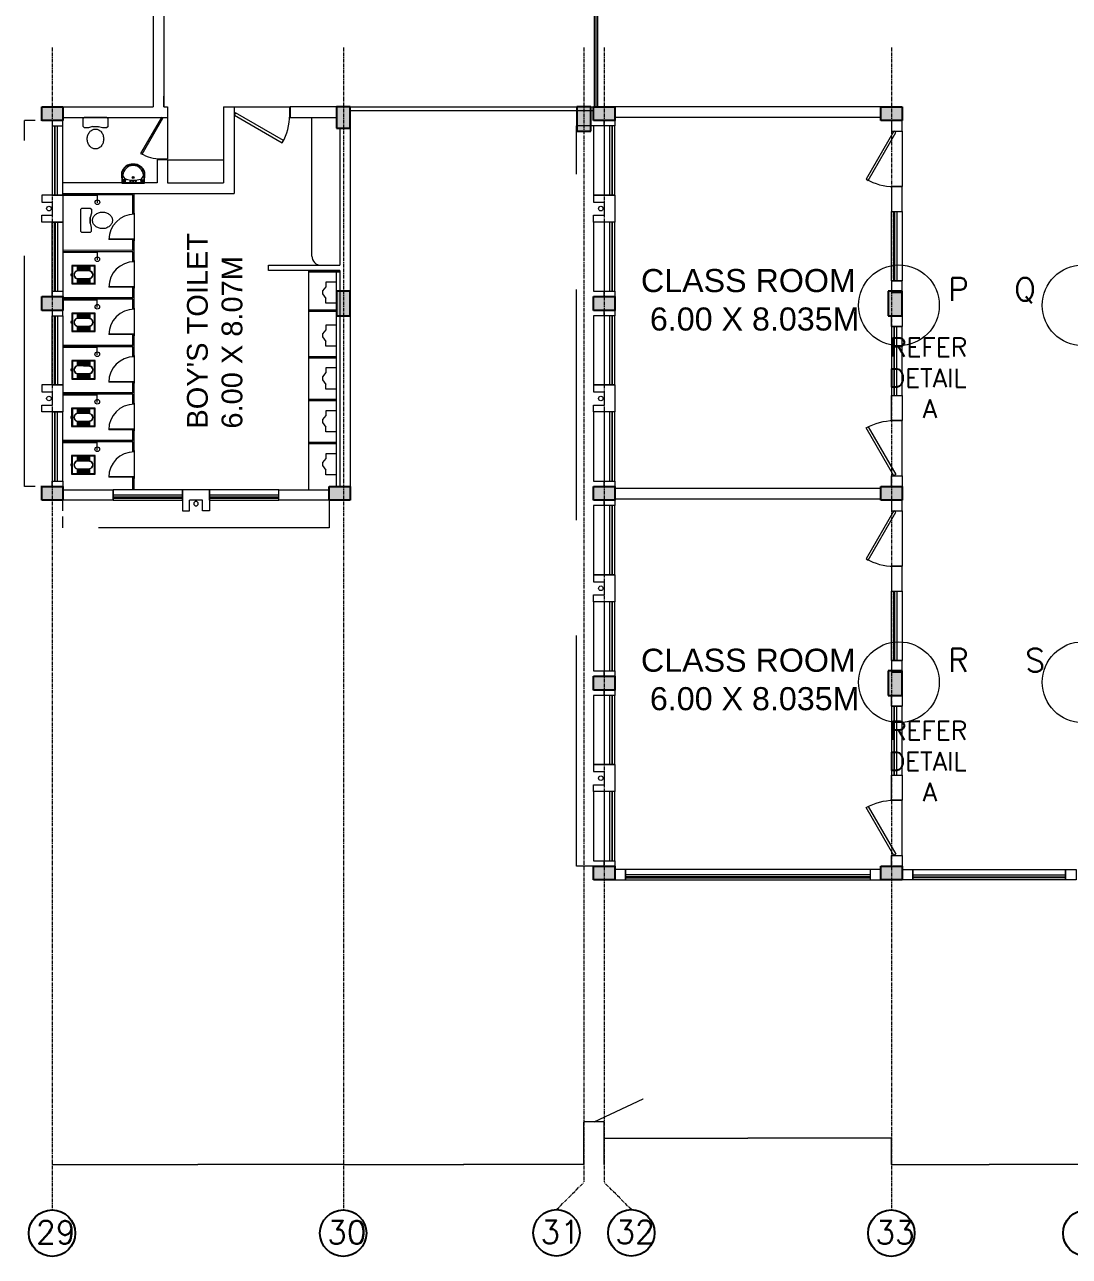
# Model space of a CAD drawing. Header units: inches. Extents: x 719368 to 6315912, y -2624014 to 446967.
# Drawn here: x 6113217 to 6135865, y -2497100 to -2470401 of the extents above; entities that cross this region are included whole.
import ezdxf
from ezdxf.lldxf.tags import DXFTag

# ---------------------------------------------------------------- set-up
doc = ezdxf.new("R2010")
doc.units = ezdxf.units.IN
doc.header["$LTSCALE"] = 20
doc.header["$MEASUREMENT"] = 0
doc.header["$PDMODE"] = 3
for name, pattern in [('CENTER', [2, 1.25, -0.25, 0.25, -0.25]), ('CENTER2', [1.125, 0.75, -0.125, 0.125, -0.125]), ('DASHED2', [0.375, 0.25, -0.125])]:
    doc.linetypes.add(name, pattern=pattern)
doc.layers.get('0').update_dxf_attribs({"color": 51, "lineweight": 30})
doc.layers.get('Defpoints').update_dxf_attribs({"lineweight": 25})
for name, color, linetype, lineweight in [('CLL LEV.', 252, 'Continuous', 18), ('COLUMN', 2, 'Continuous', 25), ('CUBICAL TOILET', 160, 'Continuous', 9), ('DIM', 7, 'Continuous', 13), ('DOOR', 43, 'Continuous', 13), ('FIXTURE', 15, 'DASHDOT', 9), ('Furniture', 13, 'Continuous', 13), ('GRID', 202, 'CENTER', 5), ('PROJ.', 30, 'DASHED2', 13), ('Railing', 34, 'Continuous', 20), ('Text', 7, 'Continuous', 15), ('Ventilator', 6, 'DASHED', 20), ('WALL', 1, 'Continuous', 18), ('window', 71, 'Continuous', 18), ('Window-Wall', 7, 'Continuous', 20)]:
    doc.layers.add(name, color=color, linetype=linetype, lineweight=lineweight)
doc.layers.add('expension joint', color=248, linetype='Continuous')
doc.layers.add('grid text', color=140, linetype='Continuous')
doc.styles.add('L120', font='simplex.shx', dxfattribs={"height": 1})
doc.styles.add('Tabrej', font='romans.shx')
tags = doc.linetypes.add('DASHDOT', pattern=[1, 0.5, -0.25, 0, -0.25]).pattern_tags.tags
tags[10:11] = [DXFTag(74, 4), DXFTag(75, 0), DXFTag(340, '0'), DXFTag(46, 1.0), DXFTag(50, 0.0), DXFTag(44, 0.0), DXFTag(45, 0.0)]
tags[8:9] = [DXFTag(74, 4), DXFTag(75, 0), DXFTag(340, '0'), DXFTag(46, 1.0), DXFTag(50, 0.0), DXFTag(44, 0.0), DXFTag(45, 0.0)]
tags[6:7] = [DXFTag(74, 4), DXFTag(75, 0), DXFTag(340, '0'), DXFTag(46, 1.0), DXFTag(50, 0.0), DXFTag(44, 0.0), DXFTag(45, 0.0)]
tags[4:5] = [DXFTag(74, 4), DXFTag(75, 0), DXFTag(340, '0'), DXFTag(46, 1.0), DXFTag(50, 0.0), DXFTag(44, 0.0), DXFTag(45, 0.0)]
tags = doc.linetypes.add('DASHED', pattern=[0.75, 0.5, -0.25]).pattern_tags.tags
tags[6:7] = [DXFTag(74, 4), DXFTag(75, 0), DXFTag(340, '0'), DXFTag(46, 1.0), DXFTag(50, 0.0), DXFTag(44, 0.0), DXFTag(45, 0.0)]
tags[4:5] = [DXFTag(74, 4), DXFTag(75, 0), DXFTag(340, '0'), DXFTag(46, 1.0), DXFTag(50, 0.0), DXFTag(44, 0.0), DXFTag(45, 0.0)]
doc.dimstyles.new('DIM', dxfattribs={"dimtxt": 0.8, "dimasz": 0.4, "dimexe": 0.18, "dimexo": 0.0625, "dimgap": 0.1, "dimtad": 0, "dimdec": 3, "dimzin": 0, "dimdsep": 46, "dimtxsty": 'Tabrej', "dimcen": 0, "dimclrd": 251, "dimclre": 256, "dimclrt": 7, "dimadec": 0, "dimazin": 0, "dimtfac": 1, "dimtdec": 3, "dimtofl": 0, "dimtmove": 0, "dimatfit": 3, "dimfxl": 0, "dimtolj": 1, "dimtzin": 0, "dimlwd": -1, "dimlwe": -1, "dimarcsym": 0})

# ---------------------------------------------------------------- blocks, each defined once
blk = doc.blocks.new('VENTILATOR')
at = {"layer": 'Ventilator', "ltscale": 0.02}
for p, q in [((-0.180000000000291, -1.5), (-0.180000000000291, 0)), ((-0.1649999999990541, 0), (-0.1649999999990541, -1.5))]:
    blk.add_line(p, q, dxfattribs=at)
at = {"layer": 'Window-Wall'}
for p, q in [((-0.2299999999995634, 0), (0, 0)), ((-0.2299999999995634, -1.5), (-0.2299999999995634, 0)), ((-0.1149999999997817, 0), (-0.1149999999997817, -1.5)), ((0, 0), (0, -1.5)), ((-0.2299999999995634, -1.5), (0, -1.5))]:
    blk.add_line(p, q, dxfattribs=at)
blk = doc.blocks.new('C3')
at = {"layer": 'COLUMN'}
h = blk.add_hatch(color=7, dxfattribs=at)
h.dxf.hatch_style = 1
h.paths.add_polyline_path([(0.2999999999992724, 0), (0, 0), (0, -0.5299999999999727), (0.2999999999992724, -0.5299999999999727)])
for p, q in [((0, 0), (0, -0.5299999999999727)), ((0.2999999999992724, 0), (0, 0)), ((0.2999999999992724, -0.5299999999999727), (0.2999999999992724, 0)), ((0, -0.5299999999999727), (0.2999999999992724, -0.5299999999999727))]:
    blk.add_line(p, q, dxfattribs=at)
blk = doc.blocks.new('CU')
at = {"layer": 'WALL', "linetype": 'CENTER2'}
h = blk.add_hatch(color=256, dxfattribs=at)
h.dxf.hatch_style = 1
h.paths.add_polyline_path([(0, 0.0350000000000001), (0, -0.2650000000000004), (0.4600000000000364, -0.2650000000000004), (0.4600000000000364, 0.035)])
at = {"layer": 'COLUMN', "linetype": 'CENTER2'}
blk.add_lwpolyline([(0, 0.0350000000000001), (0, -0.2650000000000004), (0.4600000000000364, -0.2650000000000004), (0.4600000000000364, 0.035), (0, 0.0350000000000001)], dxfattribs=at)
blk = doc.blocks.new('1.5 M Window')
at = {"layer": 'CLL LEV.'}
for p, q in [((-0.2299999999995634, 0), (-0.4599999999991269, 0)), ((-0.4599999999991269, 0), (-0.4599999999991269, -1.5)), ((-0.4599999999991269, -1.5), (-0.2299999999995634, -1.5))]:
    blk.add_line(p, q, dxfattribs=at)
at = {"layer": 'window'}
for p, q in [((-0.0650000000005093, 0), (-0.0650000000005093, -1.5)), ((-0.0499999999992724, -1.5), (-0.0499999999992724, 0))]:
    blk.add_line(p, q, dxfattribs=at)
at = {"layer": 'Window-Wall'}
for p, q in [((0, 0), (-0.2299999999995634, 0)), ((-0.2299999999995634, 0), (-0.2299999999995634, -1.5)), ((-0.1149999999997817, 0), (-0.1149999999997817, -1.5)), ((0, -1.5), (0, 0)), ((-0.2299999999995634, -1.5), (0, -1.5))]:
    blk.add_line(p, q, dxfattribs=at)
blk = doc.blocks.new('New Shaft')
at = {"layer": 'FIXTURE'}
blk.add_circle((0.3274999999975989, -0.3024592772420078), 0.05, dxfattribs=at)
at = {"layer": 'WALL'}
for p, q in [((0.0349999999925785, 0), (0.6199999999971624, 0)), ((0.0349999999907595, -4.547e-13), (0.0349999999907595, -0.4599999999995817)), ((0.1849999999903957, -0.4600000000000364), (0.1849999999903957, -0.2300000000000182)), ((0.1849999999903957, -0.2299999999991655), (0.4699999999993452, -0.2299999999991087)), ((0.4699999999993452, -0.4599999999999796), (0.4699999999993452, -0.2299999999999613)), ((0.6199999999971624, -8.527e-13), (0.6199999999953434, -0.4600000000008322)), ((0.0349999999907595, -0.4599999999991269), (0.1849999999922147, -0.4599999999991269)), ((0.6199999999989814, -0.4599999999999796), (0.4699999999975262, -0.4599999999999796))]:
    blk.add_line(p, q, dxfattribs=at)
blk = doc.blocks.new('*U81')
for p, q in [((0, 0), (0, 5.999999999999999)), ((40, -1.474376176702208e-14), (40, 5.999999999999984))]:
    blk.add_line(p, q)
blk.add_lwpolyline([(0, 8.881784197001252e-16), (34.64101615137753, -20.00000000000001), (35.51601615137753, -18.48445554337724), (0.875, 1.515544456622766)], close=True)
blk.add_arc((0, 0), 40, 330.0000000000001, 359.9999999999999)
blk = doc.blocks.new('New Doors')
at = {"layer": 'DOOR'}
blk.add_line((0, 0.1799072477216317), (1.199381651477543, 0.1799072477216312), dxfattribs=at)
at = {"layer": 'DOOR', "xscale": 0.0299845412869386, "yscale": 0.0299845412869386, "zscale": 0.0299845412869386}
blk.add_blockref('*U81', (0, 0), dxfattribs=at)
blk = doc.blocks.new('Urinal 1')
for p, q in [((0, 9), (9, 9)), ((0, 9), (0, -9)), ((9, 9), (9, 5)), ((12, 1), (9, 5)), ((12, -1.5), (12, 1)), ((0, -9), (9, -9)), ((9, -5), (12, -1.5)), ((9, -9), (9, -5))]:
    blk.add_line(p, q)
blk = doc.blocks.new('RH 1200')
for p, q in [((20.99001483315031, 5.8e-15), (20.99001483315031, 43.30708656998708)), ((21.65354328499355, 5.7e-15), (21.65354328499355, 43.30708656998708)), ((-21.65354328499354, -1.42e-14), (21.65354328499355, 5.7e-15)), ((21.65354328499355, 5.7e-15), (20.99001483315031, 5.8e-15))]:
    blk.add_line(p, q)
at = {"extrusion": (0, 0, -1)}
blk.add_ellipse((21.65354328499355, -4.8e-15), major_axis=(-30.62273458707073, 30.62273458707073), ratio=1, start_param=5.497787143782136, end_param=7.068583470577033, dxfattribs=at)
blk = doc.blocks.new('GHH')
at = {"layer": 'DOOR', "ltscale": 20}
blk.add_line((3289.696763708554, -299.1032302481197), (3289.696763708553, -299.8532302479905), dxfattribs=at)
at = {"layer": 'DOOR', "ltscale": 20, "xscale": 0.015874999996413, "yscale": 0.015874999996413, "zscale": 0.015874999996413, "rotation": 270}
blk.add_blockref('RH 1200', (3289.696763708553, -299.4787042183248), dxfattribs=at)
blk = doc.blocks.new('RSA CL6')
for p, q in [((5.511882352941178, 3.476744422749675), (5.511882352941178, 7.283558823529574)), ((5.905588235294111, 3.467228920117236), (5.905588235294116, 7.283558823529574)), ((6.299294117647049, 3.457713417484797), (6.299294117647065, 7.283558823529574)), ((6.692999999999998, 3.448197914852357), (6.693000000000003, 7.283558823529574)), ((7.086705882352938, 3.438682412219918), (7.086705882352944, 7.283558823529574)), ((7.480411764705892, 3.429166909587479), (7.480411764705892, 7.283558823529574)), ((7.874117647058824, 3.419651406955154), (7.874117647058824, 7.283558823529574)), ((8.267823529411759, 3.410135904322714), (8.267823529411771, 7.283558823529574)), ((8.661529411764702, 3.400620401690275), (8.661529411764702, 7.283558823529574)), ((9.05523529411765, 3.391104899057837), (9.05523529411765, 7.283558823529574)), ((9.448941176470584, 3.381589396425397), (9.448941176470596, 7.283558823529574)), ((9.842647058823529, 3.372073893792958), (9.842647058823529, 7.283558823529574)), ((10.23635294117646, 3.362558391160632), (10.23635294117648, 7.283558823529574)), ((10.63005882352941, 3.353042888528193), (10.63005882352941, 7.283558823529574)), ((11.02376470588235, 3.343527385895754), (11.02376470588235, 7.283558823529574)), ((11.4174705882353, 3.334011883263315), (11.4174705882353, 7.283558823529574)), ((11.81117647058823, 3.324496380630876), (11.81117647058823, 7.283558823529574)), ((12.20488235294118, 3.314980877998436), (12.20488235294118, 7.283558823529574)), ((12.59858823529411, 3.305465375365997), (12.59858823529411, 7.283558823529574)), ((12.99229411764706, 3.295949872733672), (12.99229411764706, 7.283558823529574)), ((13.38600000000001, 3.286434370101233), (13.38600000000001, 7.283558823529574)), ((13.77970588235294, 3.276918867468793), (13.77970588235294, 7.283558823529574)), ((14.17341176470589, 3.267403364836354), (14.17341176470589, 7.283558823529574)), ((14.56711764705882, 3.257887862203915), (14.56711764705882, 7.283558823529574)), ((14.96082352941178, 3.248372359571476), (14.96082352941177, 7.283558823529574)), ((15.35452941176471, 3.238856856939037), (15.35452941176471, 7.283558823529574)), ((15.74823529411765, 3.229341354306712), (15.74823529411765, 7.283558823529574)), ((16.14194117647059, 3.219825851674272), (16.14194117647059, 7.283558823529574)), ((16.14194117647059, 7.283558823529574), (16.14194117647059, 3.219825851674272)), ((5.511882352941178, -7.283558823529347), (5.511882352941178, -3.465921803218407)), ((5.905588235294116, -7.283558823529347), (5.905588235294116, -3.454860212081598)), ((6.299294117647065, -7.283558823529347), (6.299294117647058, -3.443798620944676)), ((6.693000000000003, -7.283558823529347), (6.693000000000003, -3.432737029807867)), ((7.086705882352944, -7.283558823529347), (7.086705882352944, -3.421675438671059)), ((7.480411764705892, -7.283558823529347), (7.480411764705892, -3.410613847534136)), ((7.874117647058824, -7.283558823529347), (7.874117647058824, -3.399552256397328)), ((8.267823529411771, -7.283558823529347), (8.267823529411771, -3.388490665260519)), ((8.661529411764702, -7.283558823529347), (8.661529411764702, -3.377429074123596)), ((9.05523529411765, -7.283558823529347), (9.05523529411765, -3.366367482986788)), ((9.448941176470596, -7.283558823529347), (9.448941176470596, -3.35530589184998)), ((9.842647058823529, -7.283558823529347), (9.842647058823529, -3.344244300713057)), ((10.23635294117648, -7.283558823529347), (10.23635294117648, -3.333182709576249)), ((10.63005882352941, -7.283558823529347), (10.63005882352941, -3.32212111843944)), ((11.02376470588235, -7.283558823529347), (11.02376470588235, -3.311059527302518)), ((11.4174705882353, -7.283558823529347), (11.4174705882353, -3.299997936165709)), ((11.81117647058823, -7.283558823529347), (11.81117647058823, -3.288936345028901)), ((12.20488235294118, -7.283558823529347), (12.20488235294118, -3.277874753891978)), ((12.59858823529411, -7.283558823529347), (12.59858823529411, -3.26681316275517)), ((12.99229411764706, -7.283558823529347), (12.99229411764706, -3.255751571618362)), ((13.38600000000001, -7.283558823529347), (13.38600000000001, -3.244689980481439)), ((13.77970588235294, -7.283558823529347), (13.77970588235294, -3.23362838934463)), ((14.17341176470589, -7.283558823529347), (14.17341176470589, -3.222566798207822)), ((14.56711764705882, -7.283558823529347), (14.56711764705882, -3.211505207070899)), ((14.96082352941177, -7.283558823529347), (14.96082352941177, -3.200443615934091)), ((15.35452941176471, -7.283558823529347), (15.35452941176471, -3.189382024797282)), ((15.74823529411765, -7.283558823529347), (15.74823529411765, -3.17832043366036)), ((16.14194117647059, -3.167258842523551), (16.14194117647059, -7.283558823529347)), ((16.14194117647059, -7.283558823529347), (16.14194117647059, -3.167258842523551))]:
    blk.add_line(p, q)
blk.add_lwpolyline([(0.7874117647058867, -0.5905588235293635), (0, -0.5905588235293635), (0, 0.5905588235294772), (0.7874117647058867, 0.5905588235294772)])
for points in [[(0.7874117647058867, 7.874117647058937), (20.86641176470589, 7.874117647058937), (20.86641176470589, -7.87411764705871), (0.7874117647058867, -7.87411764705871)], [(1.377970588235292, 7.283558823529461), (20.27585294117647, 7.283558823529461), (20.27585294117647, -7.283558823529347), (1.377970588235292, -7.283558823529347)]]:
    blk.add_lwpolyline(points, close=True)
for points in [[(5.511846592198154, 3.477109759705399), (16.1380880070731, 3.220283451823661, -0.8999825525545267), (16.13814938952379, -3.167725278375769), (5.536744291724887, -3.471908824004458, -0.7993920029036632)], [(5.532194062534933, 3.279343079761929), (16.12520557913761, 3.023319907415384, -0.8976893033926607), (16.12482816491277, -2.970809028348412), (5.555928790663572, -3.274059895134087, -0.793494440757531), (5.532194062534933, 3.279343079761929)]]:
    blk.add_lwpolyline(points, format="xyb", close=True)
blk = doc.blocks.new('ENGLISH SHEET')
at = {"layer": 'FIXTURE'}
for p, q in [((4663.798435056682, 251.2039527996619), (4663.773027649275, 251.1785453922545)), ((4663.773027649275, 251.1785453922545), (4663.773027649275, 250.6958046515138)), ((4663.976286908533, 251.2039527996619), (4663.798435056682, 251.2039527996619)), ((4664.001694315941, 251.1785453922545), (4663.976286908533, 251.2039527996619)), ((4663.976286908533, 251.0006935404026), (4664.001694315941, 251.0896194663285)), ((4663.976286908533, 250.8736565033656), (4663.976286908533, 251.0006935404026)), ((4663.976286908533, 251.0006935404026), (4663.976286908533, 250.8736565033656)), ((4664.001694315941, 251.0896194663285), (4664.001694315941, 251.1785453922545)), ((4664.001694315941, 250.7847305774396), (4663.976286908533, 250.8736565033656)), ((4664.001694315941, 250.6958046515138), (4664.001694315941, 250.7847305774396)), ((4663.773027649275, 250.6958046515138), (4663.798435056682, 250.6703972441063)), ((4663.798435056682, 250.6703972441063), (4663.976286908533, 250.6703972441063)), ((4663.976286908533, 250.6703972441063), (4664.001694315941, 250.6958046515138))]:
    blk.add_line(p, q, dxfattribs=at)
blk.add_lwpolyline([(4664.459027649275, 250.9371750218841, 0.1170359307626983), (4664.443305293838, 251.0034239071687, 0.1043382386747845), (4664.395773561908, 251.0629352723751, 0.0902903969929474), (4664.320814181465, 251.1047495768191, 0.09897966330248657), (4664.243064686311, 251.115026873736, 0.08237040313152728), (4664.158634112382, 251.1010226962031, 0.09029039699294247), (4664.090355810715, 251.0629352723751, 0.1043382386747305), (4664.042824078785, 251.0034239071687, 0.1170359307626476), (4664.027101723348, 250.9371750218841, 0.1170359307626194), (4664.042824078785, 250.8709261365995, 0.1043382386747333), (4664.090355810715, 250.8114147713931, 0.09029039699294761), (4664.158634112382, 250.7733273475652, 0.08237040313152512), (4664.243064686311, 250.7593231700322, 0.08237040313152456), (4664.327495260241, 250.7733273475652, 0.09029039699292829), (4664.395773561908, 250.8114147713931, 0.104338238674765), (4664.443305293838, 250.8709261365995, 0.1170359307626622)], format="xyb", close=True, dxfattribs=at)
blk = doc.blocks.new('RSA BASIN 9')
for points in [[(-0.0993183397697237, -16.20236446732349, 0.3408810820862057), (10.03949494128855, -9.002345361217065, 0.0741953083466772), (10.05664382227995, -8.887415740020742), (9.534999999999997, 0), (-9.535000000000009, 0), (-10.02186741328152, -8.768134108706022, 0.0826105020214127), (-9.958255925914697, -9.150515098656685, 0.3308120357346929), (-0.0993183397697237, -16.20236446732349)], [(-0.0010663899854535, -15.02536933771898, 0.391482301051976), (8.856651689082696, -6.668423655635251, 0.2528694053771053), (6.527034310000089, -3.509421453084087, 0.0872416798361419), (0.0173882044991842, -2.462625895583187, 0.0794844003718888), (-6.527034310000089, -3.509421453083973, 0.2541996357205494), (-8.821875280084269, -6.668423655635251, 0.3902595273488724), (-0.0010663899854535, -15.02536933771898)], [(-8.574267708342063, -1.962782955409579, -0.9074367564422562), (-8.448169174294065, -1.811626236668303), (-7.517965085461341, -2.569999701547999, -0.9074367564422559), (-7.644063619509338, -2.721156420289389)], [(-8.198639821174481, -1.64284412923223, -0.9074367564422562), (-8.072541287126498, -1.49168741049084), (-7.142337198293759, -2.250060875370536, -0.9074367564422559), (-7.268435732341771, -2.401217594111926)], [(-7.823011934006911, -1.322905303054767, -0.9074367564422562), (-7.696913399958916, -1.171748584313377), (-6.766709311126193, -1.930122049193187, -0.9074367564422559), (-6.892807845174189, -2.081278767934463)], [(7.823011548557402, -1.322905303054767, 0.9074367564422562), (7.696913014509419, -1.171748584313377), (6.766708925676682, -1.930122049193187, 0.9074367564422559), (6.892807459724692, -2.081278767934463)], [(8.19863943572497, -1.64284412923223, 0.9074367564422562), (8.072540901676987, -1.49168741049084), (7.142336812844262, -2.250060875370536, 0.9074367564422559), (7.26843534689226, -2.401217594111926)], [(8.574267322892553, -1.962782955409579, 0.9074367564422562), (8.448168788844553, -1.811626236668303), (7.51796470001183, -2.569999701547999, 0.9074367564422559), (7.644063234059843, -2.721156420289389)]]:
    blk.add_lwpolyline(points, format="xyb", close=True)
for points in [[(-5.93183455541434, -3.309094381432601), (-6.162503160399324, -2.952391355427948, -0.1837874255939163), (-6.221005518006207, -2.678602930622218, 0.1266616440184557), (-6.245438020624134, -2.432553875387952), (-6.586557539639897, -1.435760734970926, 0.3545299017952371), (-7.052020870947103, -0.9752935633752032), (-8.747607402527022, -0.9752935633752032, 0.4142135623730951), (-9.14130370126351, -1.368989862111789), (-9.56151666097115, -9.093014405235635, 0.3298494434220958), (-0.0665676898416336, -15.81003275745536, 0.3387364523894579), (9.645135652128175, -8.940605714414003, 0.0756321240238863), (9.662947523543453, -8.823525942735841), (9.141303701263496, -1.368989862111789, 0.4142135623730951), (8.747607402526995, -0.9752935633752032), (7.052020870947089, -0.9752935633752032, 0.3545299017952371), (6.586557539639883, -1.435760734970926), (6.245438020624106, -2.432553875387952, 0.1266616440184556), (6.221005518006193, -2.678602930622218, -0.1837874255939163), (6.162503160399309, -2.952391355427948), (5.931834555414326, -3.309094381432601)], [(-6.182173717524193, -3.389810088462353), (-6.242873517021394, -3.292211898155869, 0.2205419323898371), (-6.519858685608512, -3.110633340137724), (-8.747607402527022, -2.782744005559607, -0.3611187085428165), (-9.194543228909481, -2.347597039025004)], [(6.182173717524179, -3.389810088462353), (6.242873517021394, -3.292211898155869, -0.2205419323898371), (6.519858685608496, -3.110633340137724), (8.747607402526995, -2.782744005559607, 0.3588026189298005), (9.208207672460347, -2.32507914357609, 0.3588026189298005)]]:
    blk.add_lwpolyline(points, format="xyb")
for centre, radius in [((-2.345155473725156, -1.560134747712368), 0.3985331867456503), ((0.0038703034705634, -4.821712754943973), 0.7705888695434499), ((0.0038703034705634, -4.821712754943973), 0.6022026242337538), ((0, -1.231316320540031), 0.3985331867456503), ((2.27553958705991, -1.511241028488825), 0.3985331867456503)]:
    blk.add_circle(centre, radius)
blk = doc.blocks.new('GROUND FLOOR')
at = {"layer": 'CUBICAL TOILET'}
for p, q in [((-43.61756197133946, 18.5217532304657), (-43.61727384449296, 18.96641050430479)), ((-43.64729327744317, 18.93642994984951), (-45.16476649451761, 18.93741323473067)), ((-43.64756196503913, 18.5217726697151), (-43.64729327744317, 18.93642994984951)), ((-43.61756197133946, 18.5217532304657), (-43.64756196503913, 18.5217726697151)), ((-43.64807408728848, 17.73143020282053), (-43.64793107282276, 17.95214001571547)), ((-43.64793107282276, 17.95214001571547), (-43.61793107912308, 17.95212057646607)), ((-43.6180740935888, 17.73141076357113), (-43.61793107912308, 17.95212057646607)), ((-43.6480935265372, 17.70143020911972), (-45.16809320742868, 17.70241513108224)), ((-43.64807408728848, 17.73143020282053), (-45.16807376817997, 17.73241512478306)), ((-43.6482293792651, 17.49177288595), (-43.6480935265372, 17.70143020911972)), ((-43.61822938556543, 17.49175344670082), (-43.6180740935888, 17.73141076357113)), ((-43.61822938556543, 17.49175344670082), (-43.6482293792651, 17.49177288595)), ((-43.64874150151263, 16.70143041905542), (-43.64859848704691, 16.92214023195036)), ((-43.64859848704691, 16.92214023195036), (-43.61859849334724, 16.92212079270119)), ((-43.61874150781296, 16.70141097980625), (-43.61859849334724, 16.92212079270119)), ((-43.64876094076135, 16.67143042535484), (-45.16502244619915, 16.67241292507263)), ((-43.64874150151263, 16.70143041905542), (-45.16500300695043, 16.70241291877344)), ((-43.64889679348926, 16.46177310218512), (-43.64876094076135, 16.67143042535484)), ((-43.61889679978958, 16.46175366293572), (-43.61874150781296, 16.70141097980625)), ((-43.61889679978958, 16.46175366293572), (-43.64889679348926, 16.46177310218512)), ((-43.64940891573679, 15.67143063529054), (-43.64926590127106, 15.89214044818548)), ((-43.64926590127106, 15.89214044818548), (-43.61926590757139, 15.89212100893631)), ((-43.61940892203711, 15.67141119604137), (-43.61926590757139, 15.89212100893631)), ((-43.6494283549855, 15.64143064158791), (-45.16942803588427, 15.64241556355044)), ((-43.64940891573679, 15.67143063528691), (-45.16940859663555, 15.67241555725307)), ((-43.64956420771341, 15.43177331842024), (-43.6494283549855, 15.64143064158791)), ((-43.61956421401374, 15.43175387917084), (-43.61940892203711, 15.67141119603773)), ((-43.61956421401374, 15.4317538791672), (-43.64956420771341, 15.4317733184166)), ((-43.65007632996094, 14.64143085152385), (-43.64993331549522, 14.8621406644206)), ((-43.64993331549522, 14.8621406644206), (-43.61993332179554, 14.8621212251712)), ((-43.62007633626126, 14.64141141227445), (-43.61993332179554, 14.8621212251712)), ((-43.65009576921148, 14.61143085782122), (-45.17009545011024, 14.61241577978374)), ((-43.65007632996094, 14.64143085152385), (-45.1700760108597, 14.64241577348819)), ((-43.65023162193756, 14.40177353465513), (-43.65009576921148, 14.61143085782122)), ((-43.62023162823789, 14.40175409540596), (-43.62007633626126, 14.64141141227445)), ((-43.62023162823789, 14.40175409540232), (-43.65023162193756, 14.40177353465149)), ((-43.65074374418691, 13.61143106775692), (-43.65060072972119, 13.8321408806555)), ((-43.65060072972119, 13.8321408806555), (-43.62060073602152, 13.83212144140633)), ((-43.62074375048724, 13.61141162850775), (-43.62060073602152, 13.83212144140633)), ((-43.65076318343563, 13.58143107405816), (-45.17076286433439, 13.58241599602068)), ((-43.65074374418691, 13.61143106775692), (-45.17074342508567, 13.61241598972309)), ((-43.65089903616354, 13.37177375089025), (-43.65076318343563, 13.58143107405816)), ((-43.62089904246386, 13.37175431163721), (-43.65089903616354, 13.37177375088661)), ((-43.62089904246386, 13.37175431164085), (-43.62074375048724, 13.61141162850775)), ((-43.65143383753457, 12.54643129134), (-43.65126814394534, 12.80214109689062)), ((-43.65126814394534, 12.80214109689062), (-43.62126815024567, 12.80212165764145)), ((-43.62143384383489, 12.5464118520906), (-43.62126815024567, 12.80212165764145))]:
    blk.add_line(p, q, dxfattribs=at)
at = {"layer": 'expension joint'}
for p, q in [((-33.64388720101852, 24.19345448136028), (-33.64388720101852, 20.84345448136173)), ((-33.58138720101852, 24.19345448136028), (-33.58138720101852, 20.84345448136173))]:
    blk.add_line(p, q, dxfattribs=at)
at = {"layer": 'FIXTURE'}
for p, q in [((-39.76733231433172, 17.60876025150263), (-39.76733231433172, 20.61345448135851)), ((-39.56746195131382, 17.40863069849454), (-39.16476649451761, 17.40864809187495)), ((-39.83398368288545, 17.26364811601682), (-39.16363090375671, 17.26364811601659)), ((-39.83363090376406, 12.54364811601338), (-39.83363090375497, 17.29364811601748)), ((-39.83363090375497, 17.29364811601748), (-39.16476649451579, 17.29364811601748)), ((-39.23363090375642, 14.77364811601477), (-39.2336309037546, 17.26364811601659)), ((-39.83393195673489, 16.44347548841254), (-39.23393195673634, 16.44347548841254)), ((-39.83393195673489, 16.41347548841189), (-39.23393195673634, 16.41347548841189)), ((-39.23363090375642, 12.61364811601355), (-39.23363090375642, 16.34864811601276)), ((-39.83398368288545, 15.43364811601621), (-39.2339836828869, 15.43364811601621)), ((-39.83398368288545, 15.40364811601556), (-39.2339836828869, 15.40364811601556)), ((-39.83433646201593, 14.50364811601547), (-39.23433646201738, 14.50364811601547)), ((-39.83433646201593, 14.47364811601481), (-39.23433646201738, 14.47364811601481)), ((-39.83468924114641, 13.57364811601495), (-39.23468924114786, 13.57364811601495)), ((-39.83468924114641, 13.54364811601429), (-39.23468924114786, 13.54364811601429))]:
    blk.add_line(p, q, dxfattribs=at)
at = {"layer": 'FIXTURE', "ltscale": 0.05}
for p, q in [((-45.16476649451761, 18.92498767785672), (-44.41730113145059, 18.9245033389045)), ((-44.41740859244419, 18.7586619170779), (-44.41730113145968, 18.9245033389045)), ((-45.16810125887605, 17.68998957942584), (-44.41810138053734, 17.68950359817107)), ((-44.41820884153094, 17.52366217634424), (-44.41810138054643, 17.68950359817107)), ((-45.16503049764833, 16.65998737341623), (-44.41876879476331, 16.65950381440596)), ((-44.41887625575691, 16.49366239257732), (-44.4187687947724, 16.65950381440596)), ((-45.16943608733345, 15.62999001189221), (-44.41943620898746, 15.62950403063745)), ((-44.41954366998107, 15.46366260881426), (-44.41943620899656, 15.62950403063745)), ((-45.17010350155761, 14.59999022812734), (-44.42010362321162, 14.59950424687257)), ((-44.42021108421432, 14.43366282504938), (-44.42010362322071, 14.59950424687257)), ((-45.17077091578176, 13.56999044436223), (-44.42077103743577, 13.56950446310746)), ((-44.42087849843847, 13.40366304128268), (-44.42077103744487, 13.56950446310746))]:
    blk.add_line(p, q, dxfattribs=at)
for centre in [(-44.41739832759777, 18.77450337039339), (-44.41819857668452, 17.53950362965996), (-44.41886599090867, 16.50950384589485), (-44.41953340513282, 15.47950406212997), (-44.4202008193588, 14.44950427836691), (-44.42086823358295, 13.41950449459999)]:
    blk.add_circle(centre, 0.05, dxfattribs=at)
at = {"layer": 'FIXTURE'}
blk.add_arc((-39.56733235631873, 17.60863065650754), 0.2, 179.9628737660794, 269.9628737660793, dxfattribs=at)
at = {"layer": 'Furniture'}
blk.add_line((-42.89476815194757, 19.69327044739155), (-41.68085656706899, 19.69327116680914), dxfattribs=at)
at = {"layer": 'PROJ.'}
for p, q in [((-45.99476649451753, 12.61345448135798), (-45.99476649451753, 20.54345448135789)), ((-34.03138714540328, 4.383454536993668), (-34.03138714540328, 20.42845453700011)), ((-33.43138714540146, 20.42845453700011), (-34.03138714540328, 20.42845453700011)), ((-39.39476649451808, 12.3134998395941), (-39.39476649451808, 11.7134771604676)), ((-39.39476649451808, 11.7134771604676), (-45.16476649451761, 11.7134771604676)), ((-33.43138714540328, 4.383454536993668), (-34.03138714540328, 4.383454536993668))]:
    blk.add_line(p, q, dxfattribs=at)
at = {"layer": 'PROJ.', "ltscale": 0.05}
for p, q in [((-45.39476649451763, 20.54345448135789), (-45.99476649451753, 20.54345448135789)), ((-45.39476649451763, 12.61345448135798), (-45.99476649451753, 12.61345448135798)), ((-45.16476649451761, 11.7134771604676), (-45.16476649451761, 12.31347716046796))]:
    blk.add_line(p, q, dxfattribs=at)
at = {"layer": 'Railing'}
for p, q in [((-38.93476649451805, 20.84345448135842), (-33.66138714540102, 20.84345448136082)), ((-36.63138714540037, 20.84345448136082), (-33.66138714540102, 20.84345448136082)), ((-38.93476649451804, 20.7634544813609), (-33.66138714540102, 20.7634544813609)), ((-36.63138714540037, 20.7634544813609), (-33.66138714540102, 20.7634544813609))]:
    blk.add_line(p, q, dxfattribs=at)
at = {"layer": 'WALL'}
for p, q in [((-43.21057941671097, 24.42341711562695), (-43.21057941671097, 20.8435000517088)), ((-42.98057941671097, 24.19341711562695), (-42.98057941671097, 20.8435000517088)), ((-45.16476649451761, 20.84345448135808), (-43.21057941671097, 20.84350978412884)), ((-42.98057941671141, 20.84351629304386), (-42.89476649568678, 20.84351872151772)), ((-42.89476649568678, 20.84351872151772), (-42.89475656026843, 20.61349171122172)), ((-41.68085711240929, 20.84345448135808), (-41.68085711240929, 20.61345448135851)), ((-41.68085711240929, 20.84345448135808), (-41.4508571124079, 20.84345448135808)), ((-41.4508571124079, 20.84345448135808), (-41.45085711241154, 18.9664117254981)), ((-39.23476649451732, 20.84345448135808), (-40.24098394257089, 20.84345448135808)), ((-40.24098394257089, 20.84345448135808), (-40.24098394256725, 20.61345448135806)), ((-39.23476649451732, 20.61345448135851), (-39.23476649451732, 20.84345448135808)), ((-27.43138714540146, 20.84345448136082), (-33.2013871454019, 20.84345448136082)), ((-45.16475656026705, 20.6134544815727), (-42.89475656192735, 20.61353015148141)), ((-41.68085711240929, 20.61345448135851), (-41.68085627260734, 19.19641172549812)), ((-40.24098394256725, 20.61345448135806), (-39.23476649451732, 20.61345448135851)), ((-27.43138714540146, 20.61345448136035), (-33.2013871454019, 20.61345448136035)), ((-39.16476649451761, 20.38345448135804), (-39.16476649451761, 17.40864809187495)), ((-38.93476649451804, 20.38345448135804), (-38.93476649451804, 12.61345448135806)), ((-43.12476649452219, 19.69327044739155), (-43.12476649451855, 19.19641133674984)), ((-42.89476815194757, 19.69327044739155), (-43.12476649452219, 19.69327044739155)), ((-42.89476815194757, 19.69327044739155), (-42.89476701898093, 19.19641172549766)), ((-43.12476649451855, 19.19641133674984), (-45.16476649451761, 19.19640788870536)), ((-45.16476649451761, 18.9664117254981), (-45.16476649451761, 19.19640788870536)), ((-45.16476649451761, 18.9664117254981), (-41.45085627261142, 18.9664117254981)), ((-42.89476731214745, 19.19641172549812), (-41.68085627260734, 19.19641172549812)), ((-45.39476649451717, 18.3434544257061), (-45.16476649451761, 18.3434544257061)), ((-39.16476649451761, 17.29364811601748), (-39.16476649451761, 12.61345448135806)), ((-26.97140982452584, 16.80845453699339), (-27.2014098245254, 16.80845453699339)), ((-33.2013871454019, 12.5784544813605), (-27.43138714540146, 12.5784544813605)), ((-33.2013871454019, 12.34845448136048), (-27.43138714540146, 12.34845448136048)), ((-26.97140982452584, 8.578454536993377), (-27.2014098245254, 8.578454536993377))]:
    blk.add_line(p, q, dxfattribs=at)
at = {"layer": 'WALL', "linetype": 'CENTER2'}
for p, q in [((-43.48726649451964, 20.84354253028708), (-43.25726649452008, 20.84354253028685)), ((-42.89476649452081, 20.84354253028594), (-42.89476649452081, 20.61354253028683))]:
    blk.add_line(p, q, dxfattribs=at)
at = {"layer": 'WALL'}
for points in [[(-42.98057941671141, 20.8435000517088), (-42.98057941671141, 21.07350005170836)], [(-33.43138714540146, 20.54345448136064), (-33.2013871454019, 20.54345448136064), (-33.2013871454019, 20.42845448135859), (-33.43138714540146, 20.42845448135859), (-33.43138714540146, 20.54345448136064)], [(-26.97138714540233, 20.54345448136064), (-27.2013871454019, 20.54345448136064), (-27.2013871454019, 20.31345448136108), (-26.97138714540233, 20.31345448136108), (-26.97138714540233, 20.54345448136064)], [(-39.16476649451761, 17.29364811601748), (-40.71133124604967, 17.29364811601748), (-40.71133124604967, 17.40864809187495), (-39.16476649451761, 17.40864809187495)], [(-45.39476649451717, 16.8434544257061), (-45.16476649451761, 16.8434544257061), (-45.16476649451761, 16.72845442570427), (-45.39476649451717, 16.72845442570427), (-45.39476649451717, 16.8434544257061)], [(-33.43138714540328, 16.84345453697961), (-33.20138714540371, 16.84345453697961), (-33.20138714540371, 16.72845453697755), (-33.43138714540328, 16.72845453697755), (-33.43138714540328, 16.84345453697961)], [(-26.97138714540051, 17.07345448136039), (-27.20138714540008, 17.07345448136039), (-27.20138714540008, 16.84345448136082), (-26.97138714540051, 16.84345448136082), (-26.97138714540051, 17.07345448136039)], [(-45.39476649451717, 16.31345453700986), (-45.16476649451761, 16.31345453700986), (-45.16476649451761, 16.42845453701169), (-45.39476649451717, 16.42845453701169), (-45.39476649451717, 16.31345453700986)], [(-33.43138714540146, 16.4284544813604), (-33.2013871454019, 16.4284544813604), (-33.2013871454019, 16.31345448135835), (-33.43138714540146, 16.31345448135835), (-33.43138714540146, 16.4284544813604)], [(-26.97138714540051, 16.0834544813606), (-27.20138714540008, 16.0834544813606), (-27.20138714540008, 16.31345448136017), (-26.97138714540051, 16.31345448136017), (-26.97138714540051, 16.0834544813606)], [(-26.97138714540233, 12.61345448136035), (-27.2013871454019, 12.61345448136035), (-27.2013871454019, 12.84345448135991), (-26.97138714540233, 12.84345448135991), (-26.97138714540233, 12.61345448136035)], [(-45.39476649451717, 12.72845453697708), (-45.16476649451761, 12.72845453697708), (-45.16476649451761, 12.61345453697525), (-45.39476649451717, 12.61345453697525), (-45.39476649451717, 12.72845453697708)], [(-33.43140982452496, 12.72845453699574), (-33.2014098245254, 12.72845453699574), (-33.2014098245254, 12.61345453699414), (-33.43140982452496, 12.61345453699414), (-33.43140982452496, 12.72845453699574)], [(-33.43138714540328, 12.72845453697937), (-33.20138714540371, 12.72845453697937), (-33.20138714540371, 12.61345453697777), (-33.43138714540328, 12.61345453697777), (-33.43138714540328, 12.72845453697937)], [(-44.07226649452059, 12.54345448135562), (-44.07226649452059, 12.31345448135606), (-45.16476649451761, 12.31345448135606), (-45.16476649451761, 12.54345448135562), (-44.07226649452059, 12.54345448135562)], [(-39.39476649451717, 12.54347716047549), (-39.39476649451717, 12.31347716047592), (-40.48726649451419, 12.31347716047592), (-40.48726649451419, 12.54347716047549), (-39.39476649451717, 12.54347716047549)], [(-33.43138714540146, 12.31345448136017), (-33.2013871454019, 12.31345448136017), (-33.2013871454019, 12.19845448135857), (-33.43138714540146, 12.19845448135857), (-33.43138714540146, 12.31345448136017)], [(-26.97138714540233, 12.31345448136017), (-27.2013871454019, 12.31345448136017), (-27.2013871454019, 12.0834544813606), (-26.97138714540233, 12.0834544813606), (-26.97138714540233, 12.31345448136017)], [(-26.97138714540051, 8.843454481359913), (-27.20138714540008, 8.843454481359913), (-27.20138714540008, 8.61345448136035), (-26.97138714540051, 8.61345448136035), (-26.97138714540051, 8.843454481359913)], [(-33.43138714540328, 8.613454536979589), (-33.20138714540371, 8.613454536979589), (-33.20138714540371, 8.498454536977988), (-33.43138714540328, 8.498454536977988), (-33.43138714540328, 8.613454536979589)], [(-33.43138714540146, 8.198454481360386), (-33.2013871454019, 8.198454481360386), (-33.2013871454019, 8.083454481358785), (-33.43138714540146, 8.083454481358785), (-33.43138714540146, 8.198454481360386)], [(-26.97138714540051, 7.853454481361041), (-27.20138714540008, 7.853454481361041), (-27.20138714540008, 8.083454481360604), (-26.97138714540051, 8.083454481360604), (-26.97138714540051, 7.853454481361041)], [(-26.97138714540233, 4.383454481360786), (-27.2013871454019, 4.383454481360786), (-27.2013871454019, 4.61345448136035), (-26.97138714540233, 4.61345448136035), (-26.97138714540233, 4.383454481360786)], [(-33.43140982452496, 4.498454536995723), (-33.2014098245254, 4.498454536995723), (-33.2014098245254, 4.383454536993668), (-33.43140982452496, 4.383454536993668), (-33.43140982452496, 4.498454536995723)], [(-33.43138714540328, 4.498454536979807), (-33.20138714540371, 4.498454536979807), (-33.20138714540371, 4.383454536977752), (-33.43138714540328, 4.383454536977752), (-33.43138714540328, 4.498454536979807)], [(-33.2013871454019, 4.083454481360377), (-32.97138714540233, 4.083454481360377), (-32.97138714540233, 4.31345448135994), (-33.2013871454019, 4.31345448135994), (-33.2013871454019, 4.083454481360377)], [(-27.66138714540284, 4.083454481360377), (-27.43138714540328, 4.083454481360377), (-27.43138714540328, 4.31345448135994), (-27.66138714540284, 4.31345448135994), (-27.66138714540284, 4.083454481360377)], [(-26.74138714540277, 4.083454481360604), (-26.97138714540233, 4.083454481360604), (-26.97138714540233, 4.313454481360168), (-26.74138714540277, 4.313454481360168), (-26.74138714540277, 4.083454481360604)], [(-23.20138877664249, 4.083454481360604), (-23.43138877664205, 4.083454481360604), (-23.43138877664205, 4.313454481360168), (-23.20138877664249, 4.313454481360168), (-23.20138877664249, 4.083454481360604)]]:
    blk.add_lwpolyline(points, dxfattribs=at)
at = {"layer": 'WALL', "lineweight": 18}
blk.add_lwpolyline([(-42.98057941671141, 20.8435000517088), (-42.89476649452081, 20.8435000517088)], dxfattribs=at)
at = {"layer": 'WALL'}
for points in [[(-45.16476649451761, 20.54345448135789), (-45.39476649451717, 20.54345448135789), (-45.39476649451763, 20.4284544257266), (-45.16476649451806, 20.4284544257266)], [(-26.97119275290788, 19.1140728298833), (-27.20138714540008, 19.1140728298833), (-27.20138714540008, 18.57345448136039), (-26.97119275290788, 18.57345448136039)], [(-26.97119275290788, 14.04283613283769), (-27.20138714540008, 14.04283613283769), (-27.20138714540008, 14.5834544813606), (-26.97119275290788, 14.5834544813606)], [(-26.97119275290788, 10.88407282988328), (-27.20138714540008, 10.88407282988328), (-27.20138714540008, 10.34345448135991), (-26.97119275290788, 10.34345448135991)], [(-26.97119275290788, 5.812836132837674), (-27.20138714540008, 5.812836132837674), (-27.20138714540008, 6.353454481361041), (-26.97119275290788, 6.353454481361041)]]:
    blk.add_lwpolyline(points, close=True, dxfattribs=at)
at = {"layer": 'window'}
for p, q in [((-27.66138714540284, 4.148454481360886), (-32.97138714540233, 4.148454481360886)), ((-32.97138714540233, 4.133454481359649), (-27.66138714540284, 4.133454481359649)), ((-26.74138714540277, 4.148454481361114), (-23.43138877664205, 4.148454481361114)), ((-23.43138877664205, 4.133454481359877), (-26.74138714540277, 4.133454481359877))]:
    blk.add_line(p, q, dxfattribs=at)
at = {"layer": 'Window-Wall'}
for p, q in [((-27.66138714540284, 4.31345448135994), (-32.97138714540233, 4.31345448135994)), ((-32.97138714540233, 4.31345448135994), (-32.97138714540233, 4.083454481360377)), ((-26.74138714540277, 4.083454481360604), (-26.74138714540277, 4.313454481360168)), ((-26.74138714540277, 4.313454481360168), (-23.43138877664205, 4.313454481360168)), ((-23.43138877664205, 4.313454481360168), (-23.43138877664205, 4.083454481360604)), ((-27.66138714540284, 4.198454481360159), (-32.97138714540233, 4.198454481360159)), ((-32.97138714540233, 4.083454481360377), (-27.66138714540284, 4.083454481360377)), ((-26.74138714540277, 4.198454481360386), (-23.43138877664205, 4.198454481360386)), ((-23.43138877664205, 4.083454481360604), (-26.74138714540277, 4.083454481360604))]:
    blk.add_line(p, q, dxfattribs=at)
at = {"layer": 'COLUMN', "linetype": 'CENTER2', "xscale": -1}
for p in [(-45.16476649451761, 20.80845448135799), (-33.2013871454019, 20.80845448136051), (-26.97138714540233, 20.80845448136051), (-45.16476649451761, 16.69345448135799), (-33.2013871454019, 16.69345448136028), (-45.16476649451761, 12.57845448135798), (-38.93476649451804, 12.57845448135798), (-33.2013871454019, 12.5784544813605), (-26.97138714540233, 12.5784544813605), (-33.2013871454019, 8.463454481360714), (-33.2013871454019, 4.348454481360477), (-26.97138714540233, 4.348454481360477)]:
    blk.add_blockref('CU', p, dxfattribs=at)
at = {"layer": 'COLUMN', "linetype": 'CENTER2', "rotation": 270}
for p in [(-38.9697664945179, 20.84345448135808), (-38.9697664945179, 20.84345448135921), (-38.9697664945179, 20.84345448135808), (-38.9697664945179, 20.84345448135921)]:
    blk.add_blockref('CU', p, dxfattribs=at)
at = {"layer": 'COLUMN', "color": 5}
for p in [(-34.02109315066684, 20.84345448144373), (-39.23476649451732, 16.84345448135808), (-27.2713871454016, 16.84345448136082), (-27.2713871454016, 8.61345448136035)]:
    blk.add_blockref('C3', p, dxfattribs=at)
at = {"layer": 'DOOR', "xscale": -0.8000000001374484, "yscale": 0.8000000001375156, "zscale": 0.8000000001375136, "rotation": 359.9642723067067}
for p in [(2588.288557715376, 256.1809342046727), (2588.287890301151, 255.1509344209075), (2588.287222886926, 254.1209346371447), (2588.286555472701, 253.0909348533778), (2588.285888058477, 252.0609350696127), (2588.285220644253, 251.030935285848)]:
    blk.add_blockref('GHH', p, dxfattribs=at)
at = {"layer": 'FIXTURE', "extrusion": (0, 0, -1), "zscale": -1}
for p, rotation in [((-216.6980418596067, 4683.827756034997), 270.125546201552), ((4707.989632218067, 279.5383938593786), 180.1255462015781)]:
    blk.add_blockref('ENGLISH SHEET', p, dxfattribs=dict(at, rotation=rotation))
at = {"layer": 'FIXTURE', "ltscale": 10000, "extrusion": (0, 0, -1), "xscale": -0.0254326166761463, "yscale": 0.02543261667597108, "zscale": -0.0254326166761463, "rotation": 180.0463963773223}
blk.add_blockref('RSA BASIN 9', (43.64151754025625, 19.18899061798855), dxfattribs=at)
at = {"layer": 'FIXTURE', "extrusion": (0, 0, -1), "xscale": 0.02539999999589984, "yscale": 0.02539999999589984, "zscale": -0.02539999999589774, "rotation": 180.0371262338589}
for p in [(44.99342079044436, 17.20230184273553), (44.99408820466851, 16.17230205897043), (44.99475561889267, 15.14230227520373), (44.99542303311864, 14.11230249143885), (44.99609044734279, 13.08230270767374)]:
    blk.add_blockref('RSA CL6', p, dxfattribs=at)
at = {"layer": 'FIXTURE', "xscale": 0.02539999999498832, "yscale": 0.02539999999498832, "zscale": 0.02539999999498832, "rotation": 180}
for p in [(-39.23363090375642, 16.81364811601678), (-39.23363090375642, 15.88364811601603), (-39.2339836828869, 14.95364811601551), (-39.23433646201738, 14.02364811601477), (-39.23468924114786, 13.09364811601425)]:
    blk.add_blockref('Urinal 1', p, dxfattribs=at)
at = {"layer": 'WALL'}
for name, p in [('New Doors', (-41.44748894195982, 20.66354723363655)), ('1.5 M Window', (-33.2013871454019, 20.42845453700011)), ('VENTILATOR', (-26.97138714540051, 18.57345448136039)), ('VENTILATOR', (-45.16476649451761, 18.3434544257061)), ('1.5 M Window', (-33.2013871454019, 18.34345453697961)), ('VENTILATOR', (-45.16476649451761, 16.31345453700986)), ('1.5 M Window', (-33.2013871454019, 16.31345453700033)), ('1.5 M Window', (-33.2013871454019, 14.22845453697937)), ('1.5 M Window', (-33.2013871454019, 12.19845453700009)), ('VENTILATOR', (-26.97138714540051, 10.34345448135991)), ('1.5 M Window', (-33.2013871454019, 10.11345453697959)), ('1.5 M Window', (-33.2013871454019, 8.083454536999852)), ('1.5 M Window', (-33.2013871454019, 5.998454536979807))]:
    blk.add_blockref(name, p, dxfattribs=at)
at = {"layer": 'WALL', "linetype": 'CENTER2', "xscale": 0.7503866670704156, "yscale": 0.7503866670704156, "zscale": 0.7503866670704156, "rotation": 270}
blk.add_blockref('New Doors', (-43.02976483709608, 20.61349171122172), dxfattribs=at)
at = {"layer": 'WALL', "xscale": -1}
for name, p, rotation in [('VENTILATOR', (-45.16476649451806, 18.9284544257266), 180), ('VENTILATOR', (-26.97138714540051, 14.5834544813606), 180), ('VENTILATOR', (-45.16476649451761, 12.72845453697708), 180), ('New Doors', (-27.15110000063032, 12.84345448135991), 270), ('VENTILATOR', (-42.57226649452059, 12.54345448135562), 270), ('VENTILATOR', (-40.48726649451419, 12.54345448135562), 270), ('VENTILATOR', (-26.97138714540051, 6.353454481361041), 180), ('New Doors', (-27.15110000063032, 4.61345448136035), 270)]:
    blk.add_blockref(name, p, dxfattribs=dict(at, rotation=rotation))
at = {"layer": 'WALL', "rotation": 270}
for name, p in [('New Doors', (-27.15110000063032, 20.31345448136108)), ('New Shaft', (-45.16476649451761, 18.96345442571736)), ('New Shaft', (-33.2013871454019, 18.96345453699087)), ('New Shaft', (-45.16476649451761, 14.84845453698834)), ('New Shaft', (-33.2013871454019, 14.84845453699108)), ('New Doors', (-27.15110000063032, 12.0834544813606)), ('New Shaft', (-33.2013871454019, 10.73345453699085)), ('New Shaft', (-33.2013871454019, 6.618454536990612))]:
    blk.add_blockref(name, p, dxfattribs=at)
at = {"layer": 'WALL', "xscale": -1}
blk.add_blockref('New Shaft', (-41.95226649452343, 12.54345448135789), dxfattribs=at)
at = {"layer": 'Text', "lineweight": 30, "insert": (-42.47514045631397, 13.69305122247736), "char_height": 0.45, "width": 9.930815529674874, "attachment_point": 1, "rotation": 90.00000000000001, "style": 'L120'}
blk.add_mtext("{\\fArial|b0|i0|c0|p34; BOY'S TOILET\\P 6.00 X 8.07M}", dxfattribs=at)
at = {"layer": 'Text', "lineweight": 30, "char_height": 0.5, "width": 9.930815529674874, "attachment_point": 1, "style": 'L120'}
for insert in [(-32.63374445808768, 17.326910891441), (-32.63374445808768, 9.096910891440984)]:
    blk.add_mtext('{\\fArial|b0|i0|c0|p34;CLASS ROOM\\P 6.00 X 8.035M}', dxfattribs=dict(at, insert=insert))
blk = doc.blocks.new('*D630')
at = {"layer": 'Defpoints', "color": 0}
for p in [(6132010.234688759, -2495111.924465656), (6132010.234688759, -2495111.924465656), (6136240.233057022, -2495111.924465656)]:
    blk.add_point(p, dxfattribs=at)
at = {"layer": 'DIM'}
for p, q in [((6132010.234688759, -2495111.861965656), (6132010.234688759, -2495111.744465656)), ((6136240.233057022, -2495111.861965656), (6136240.233057022, -2495111.744465656))]:
    blk.add_line(p, q, dxfattribs=at)
at = {"layer": 'DIM', "color": 251}
for p, q in [((6132010.734688759, -2495111.924465656), (6134123.419587176, -2495111.924465656)), ((6136239.733057022, -2495111.924465656), (6134127.048158605, -2495111.924465656))]:
    blk.add_line(p, q, dxfattribs=at)
for points in [[(6132010.734688759, -2495111.841132323), (6132010.734688759, -2495112.00779899), (6132010.234688759, -2495111.924465656)], [(6136239.733057022, -2495111.841132323), (6136239.733057022, -2495112.00779899), (6136240.233057022, -2495111.924465656)]]:
    blk.add_solid(points, dxfattribs=at)
at = {"layer": 'DIM', "color": 7, "insert": (6134125.23387289, -2495111.924465656), "char_height": 0.5, "attachment_point": 5, "style": 'Tabrej'}
blk.add_mtext('\\A1;4229.998', dxfattribs=at)
blk = doc.blocks.new('*D631')
at = {"layer": 'Defpoints', "color": 0}
for p in [(6125780.21200943, -2494538.29850769), (6125780.21200943, -2494538.29850769), (6132010.234688759, -2495111.924465656)]:
    blk.add_point(p, dxfattribs=at)
at = {"layer": 'DIM'}
for p, q in [((6125780.21200943, -2494538.23600769), (6125780.21200943, -2494538.11850769)), ((6132010.234688759, -2495111.861965656), (6132010.234688759, -2494538.11850769))]:
    blk.add_line(p, q, dxfattribs=at)
at = {"layer": 'DIM', "color": 251}
for p, q in [((6125780.71200943, -2494538.29850769), (6128893.420968142, -2494538.29850769)), ((6132009.734688759, -2494538.29850769), (6128897.025730046, -2494538.29850769))]:
    blk.add_line(p, q, dxfattribs=at)
for points in [[(6125780.71200943, -2494538.215174357), (6125780.71200943, -2494538.381841024), (6125780.21200943, -2494538.29850769)], [(6132009.734688759, -2494538.215174357), (6132009.734688759, -2494538.381841024), (6132010.234688759, -2494538.29850769)]]:
    blk.add_solid(points, dxfattribs=at)
at = {"layer": 'DIM', "color": 7, "insert": (6128895.223349094, -2494538.29850769), "char_height": 0.5, "attachment_point": 5, "style": 'Tabrej'}
blk.add_mtext('\\A1;6230.023', dxfattribs=at)
blk = doc.blocks.new('*D632')
at = {"layer": 'Defpoints', "color": 0}
for p in [(6120126.855340004, -2495111.924465656), (6120126.855340004, -2495111.924465656), (6125340.506004333, -2495111.924465656)]:
    blk.add_point(p, dxfattribs=at)
at = {"layer": 'DIM'}
for p, q in [((6120126.855340004, -2495111.861965656), (6120126.855340004, -2495111.744465656)), ((6125340.506004333, -2495111.861965656), (6125340.506004333, -2495111.744465656))]:
    blk.add_line(p, q, dxfattribs=at)
at = {"layer": 'DIM', "color": 251}
for p, q in [((6120127.355340004, -2495111.924465656), (6122731.937815025, -2495111.924465656)), ((6125340.006004333, -2495111.924465656), (6122735.423529312, -2495111.924465656))]:
    blk.add_line(p, q, dxfattribs=at)
for points in [[(6120127.355340004, -2495111.841132323), (6120127.355340004, -2495112.00779899), (6120126.855340004, -2495111.924465656)], [(6125340.006004333, -2495111.841132323), (6125340.006004333, -2495112.00779899), (6125340.506004333, -2495111.924465656)]]:
    blk.add_solid(points, dxfattribs=at)
at = {"layer": 'DIM', "color": 7, "insert": (6122733.680672169, -2495111.924465656), "char_height": 0.5, "attachment_point": 5, "style": 'Tabrej'}
blk.add_mtext('\\A1;5213.651', dxfattribs=at)
blk = doc.blocks.new('*D633')
at = {"layer": 'Defpoints', "color": 0}
for p in [(6113816.85533905, -2495111.924465656), (6113816.85533905, -2495111.924465656), (6120126.855340004, -2495111.924465656)]:
    blk.add_point(p, dxfattribs=at)
at = {"layer": 'DIM'}
for p, q in [((6113816.85533905, -2495111.861965656), (6113816.85533905, -2495111.744465656)), ((6120126.855340004, -2495111.861965656), (6120126.855340004, -2495111.744465656))]:
    blk.add_line(p, q, dxfattribs=at)
at = {"layer": 'DIM', "color": 251}
for p, q in [((6113817.35533905, -2495111.924465656), (6116970.052958575, -2495111.924465656)), ((6120126.355340004, -2495111.924465656), (6116973.657720479, -2495111.924465656))]:
    blk.add_line(p, q, dxfattribs=at)
for points in [[(6113817.35533905, -2495111.841132323), (6113817.35533905, -2495112.00779899), (6113816.85533905, -2495111.924465656)], [(6120126.355340004, -2495111.841132323), (6120126.355340004, -2495112.00779899), (6120126.855340004, -2495111.924465656)]]:
    blk.add_solid(points, dxfattribs=at)
at = {"layer": 'DIM', "color": 7, "insert": (6116971.855339527, -2495111.924465656), "char_height": 0.5, "attachment_point": 5, "style": 'Tabrej'}
blk.add_mtext('\\A1;6310.000', dxfattribs=at)
blk = doc.blocks.new('*D600')
at = {"layer": 'Defpoints', "color": 0}
for p in [(6125340.506004333, -2494185.41769886), (6125340.506004333, -2495111.924465656), (6125780.21200943, -2495111.924465656)]:
    blk.add_point(p, dxfattribs=at)
at = {"layer": 'DIM', "color": 251}
for p, q in [((6125560.359006882, -2494185.41769886), (6126627.886195374, -2493685.41769886)), ((6126627.886195374, -2493685.41769886), (6126628.086195374, -2493685.41769886)), ((6125779.71200943, -2494185.41769886), (6125341.006004333, -2494185.41769886))]:
    blk.add_line(p, q, dxfattribs=at)
at = {"layer": 'DIM'}
for p, q in [((6125340.506004333, -2495111.861965656), (6125340.506004333, -2494185.23769886)), ((6125780.21200943, -2495111.861965656), (6125780.21200943, -2494185.23769886))]:
    blk.add_line(p, q, dxfattribs=at)
at = {"layer": 'DIM', "color": 251}
for points in [[(6125341.006004333, -2494185.334365527), (6125341.006004333, -2494185.501032194), (6125340.506004333, -2494185.41769886)], [(6125779.71200943, -2494185.334365527), (6125779.71200943, -2494185.501032194), (6125780.21200943, -2494185.41769886)]]:
    blk.add_solid(points, dxfattribs=at)
at = {"layer": 'DIM', "color": 7, "insert": (6126629.662385849, -2493685.41769886), "char_height": 0.5, "attachment_point": 5, "style": 'Tabrej'}
blk.add_mtext('\\A1;439.706', dxfattribs=at)

msp = doc.modelspace()

# ---------------------------------------------------------------- linework, layer by layer
at = {"layer": 'DIM'}
for centre in [(6132170.701859474, -2476485.55795908), (6136153.789286613, -2476485.55795908), (6132170.701859474, -2484654.289575577), (6136153.789286613, -2484654.289575577)]:
    msp.add_circle(centre, 875.4876971665908, dxfattribs=at)
at = {"layer": 'GRID', "ltscale": 3}
for p, q in [((6113816.85533905, -2470896.363720417), (6113816.85533905, -2496093.102231026)), ((6120126.855340004, -2470896.363720417), (6120126.855340004, -2496093.102231026)), ((6125340.506004333, -2470896.363720417), (6125340.506004333, -2495496.233819962)), ((6125780.21200943, -2470896.363720417), (6125780.21200943, -2495496.233819962)), ((6132010.234688759, -2470896.363720417), (6132010.234688759, -2496093.102231026)), ((6124749.202665329, -2496087.537158489), (6125340.506004333, -2495496.233819962)), ((6126371.515347481, -2496087.537158489), (6125780.21200943, -2495496.233819962))]:
    msp.add_line(p, q, dxfattribs=at)
at = {"layer": 'grid text'}
for centre in [(6113811.295517921, -2496596.677933216), (6120121.295516968, -2496596.677933216), (6124746.618155479, -2496591.136919975), (6126368.930837631, -2496591.136919975), (6132004.674866676, -2496596.677933216), (6136234.673235893, -2496596.677933216)]:
    msp.add_circle(centre, 503.6063937004656, dxfattribs=at)

# ---------------------------------------------------------------- block references
at = {"layer": 'Window-Wall', "xscale": 1000, "yscale": 1000, "zscale": 1000}
msp.add_blockref('GROUND FLOOR', (6159211.621833801, -2493025.152576447), dxfattribs=at)

# ---------------------------------------------------------------- texts
at = {"layer": 'grid text', "char_height": 500, "attachment_point": 1, "style": 'Tabrej'}
for s, insert in [('29', (6113462.859316826, -2496328.161271095)), ('30', (6119772.859315872, -2496328.161271095)), ('31', (6124398.181954384, -2496322.620257854)), ('32', (6126020.494636536, -2496322.620257854)), ('33', (6131656.238665581, -2496328.161271095))]:
    msp.add_mtext_dynamic_manual_height_columns(s, width=0.5, gutter_width=23.99999999999999, heights=[0], dxfattribs=dict(at, insert=insert))
at = {"layer": 'Text', "attachment_point": 1, "style": 'Tabrej'}
for s, width, insert, char_height in [('P', 0.5, (6133237.117407799, -2475889.256243229), 500), ('Q', 0.5, (6134667.873801231, -2475889.256243229), 500), ('\\pi-865.24;REFER \\P\\pi-893.81;DETAIL \\P\\pi-150.96;A', 2.846412428016265, (6132837.857682228, -2477192.411691666), 400), ('R', 0.5, (6133237.117407799, -2483927.252674103), 500), ('S', 0.5, (6134907.960183144, -2483927.252674103), 500), ('\\pi-865.24;REFER \\P\\pi-893.81;DETAIL \\P\\pi-150.96;A', 2.846412428016265, (6132837.857682228, -2485501.471236706), 400)]:
    msp.add_mtext_dynamic_manual_height_columns(s, width=width, gutter_width=23.99999999999999, heights=[0], dxfattribs=dict(at, insert=insert, char_height=char_height))

# ---------------------------------------------------------------- dimensions: what is measured, and where the dimension line sits
at = {"layer": 'DIM'}
dim = msp.add_linear_dim(base=(6125340.506004333, -2494185.41769886), p1=(6125780.21200943, -2495111.924465656), p2=(6125340.506004333, -2495111.924465656), dimstyle='DIM', override={"dimtxt": 0.5, "dimasz": 0.5, "dimtmove": 1, "dimarcsym": 1}, dxfattribs=at)
dim.commit()
dim.dimension.update_dxf_attribs({"geometry": '*D600', "text_midpoint": (6126628.186195374, -2493685.41769886), "dimtype": 160})
for base, p1, p2, picture, middle in [((6125780.21200943, -2494538.29850769), (6132010.234688759, -2495111.924465656), (6125780.21200943, -2494538.29850769), '*D631', (6128895.223349094, -2494538.29850769)), ((6113816.85533905, -2495111.924465656), (6120126.855340004, -2495111.924465656), (6113816.85533905, -2495111.924465656), '*D633', (6116971.855339527, -2495111.924465656)), ((6120126.855340004, -2495111.924465656), (6125340.506004333, -2495111.924465656), (6120126.855340004, -2495111.924465656), '*D632', (6122733.680672169, -2495111.924465656)), ((6132010.234688759, -2495111.924465656), (6136240.233057022, -2495111.924465656), (6132010.234688759, -2495111.924465656), '*D630', (6134125.23387289, -2495111.924465656))]:
    dim = msp.add_linear_dim(base=base, p1=p1, p2=p2, dimstyle='DIM', override={"dimtxt": 0.5, "dimasz": 0.5, "dimtmove": 1, "dimarcsym": 1}, dxfattribs=at)
    dim.commit()
    dim.dimension.update_dxf_attribs({"geometry": picture, "text_midpoint": middle})

doc.saveas('drawing.dxf')
